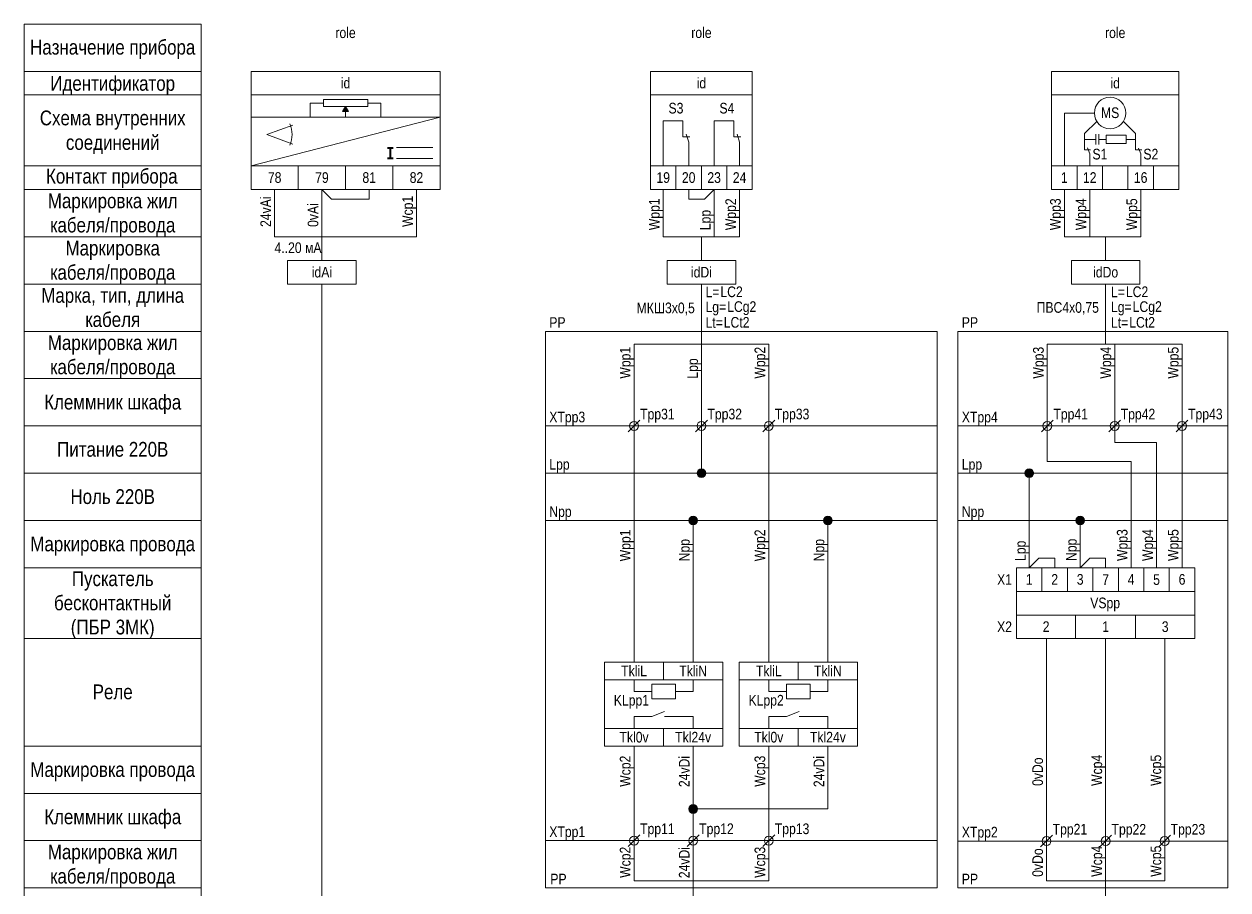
# Model space of a CAD drawing. Header units: millimetres. Extents: x 20 to 403, y -242 to -5.
# Drawn here: x 20 to 223.7, y -151.5 to -5 of the extents above; entities that cross this region are included whole.
import ezdxf

# ---------------------------------------------------------------- set-up
doc = ezdxf.new("R2010")
doc.units = ezdxf.units.MM
doc.header["$MEASUREMENT"] = 0
doc.linetypes.add('1_1', pattern=[2000, 1000, -1000])
doc.linetypes.add('4_2_1_2', pattern=[6702.777624, 3527.777672, -1763.888836, 0, -1411.111116])
for name, color, linetype in [('id_names', 7, 'Continuous'), ('id_params_ai', 7, 'Continuous'), ('id_params_di', 7, 'Continuous'), ('id_params_do', 7, 'Continuous'), ('id_static_ai', 7, 'Continuous'), ('id_static_di', 7, 'Continuous'), ('id_static_do', 7, 'Continuous')]:
    doc.layers.add(name, color=color, linetype=linetype)
doc.styles.add('СГЕНЕРИР_СТИЛЬ_1', font='')
doc.styles.get('СГЕНЕРИР_СТИЛЬ_1').set_extended_font_data('Arial Narrow')

msp = doc.modelspace()

# ---------------------------------------------------------------- hatches: boundary and pattern name
at = {"layer": 'id_static_ai', "linetype": 'Continuous', "lineweight": 0, "true_color": 0x000000}
msp.add_hatch(color=18, dxfattribs=at).paths.add_polyline_path([(74.41, -18.96), (73.91, -19.82), (74.91, -19.82)])
at = {"layer": 'id_static_di', "linetype": 'Continuous', "lineweight": 0, "true_color": 0x000000}
for points in [[(133.89, -81), (133.94, -81.29), (134.11, -81.53), (134.35, -81.69), (134.64, -81.75), (134.92, -81.69), (135.17, -81.53), (135.33, -81.29), (135.39, -81), (135.33, -80.71), (135.17, -80.47), (134.92, -80.31), (134.64, -80.25), (134.35, -80.31), (134.11, -80.47), (133.94, -80.71)], [(132.49, -89), (132.54, -89.29), (132.71, -89.53), (132.95, -89.69), (133.24, -89.75), (133.52, -89.69), (133.77, -89.53), (133.93, -89.29), (133.99, -89), (133.93, -88.71), (133.77, -88.47), (133.52, -88.31), (133.24, -88.25), (132.95, -88.31), (132.71, -88.47), (132.54, -88.71)], [(155.29, -89), (155.34, -89.29), (155.51, -89.53), (155.75, -89.69), (156.04, -89.75), (156.32, -89.69), (156.57, -89.53), (156.73, -89.29), (156.79, -89), (156.73, -88.71), (156.57, -88.47), (156.32, -88.31), (156.04, -88.25), (155.75, -88.31), (155.51, -88.47), (155.34, -88.71)], [(132.49, -137.82), (132.54, -138.11), (132.71, -138.35), (132.95, -138.51), (133.24, -138.57), (133.52, -138.51), (133.77, -138.35), (133.93, -138.11), (133.99, -137.82), (133.93, -137.53), (133.77, -137.29), (133.52, -137.13), (133.24, -137.07), (132.95, -137.13), (132.71, -137.29), (132.54, -137.53)]]:
    msp.add_hatch(color=18, dxfattribs=at).paths.add_polyline_path(points)
at = {"layer": 'id_static_do', "linetype": 'Continuous', "lineweight": 0, "true_color": 0x000000}
for points in [[(189.37, -81), (189.43, -81.29), (189.59, -81.53), (189.84, -81.69), (190.12, -81.75), (190.41, -81.69), (190.65, -81.53), (190.82, -81.29), (190.87, -81), (190.82, -80.71), (190.65, -80.47), (190.41, -80.31), (190.12, -80.25), (189.84, -80.31), (189.59, -80.47), (189.43, -80.71)], [(197.99, -89), (198.05, -89.29), (198.21, -89.53), (198.45, -89.69), (198.74, -89.75), (199.03, -89.69), (199.27, -89.53), (199.43, -89.29), (199.49, -89), (199.43, -88.71), (199.27, -88.47), (199.03, -88.31), (198.74, -88.25), (198.45, -88.31), (198.21, -88.47), (198.05, -88.71)]]:
    msp.add_hatch(color=18, dxfattribs=at).paths.add_polyline_path(points)

# ---------------------------------------------------------------- linework, layer by layer
at = {"layer": 'id_names', "color": 7, "linetype": 'Continuous', "lineweight": 15, "ltscale": 100}
for points in [[(20, -13), (50, -13), (50, -5), (20, -5)], [(20, -17), (50, -17), (50, -13), (20, -13)], [(20, -29), (50, -29), (50, -17), (20, -17)], [(20, -33), (50, -33), (50, -29), (20, -29)], [(20, -41), (50, -41), (50, -33), (20, -33)], [(20, -49), (50, -49), (50, -41), (20, -41)], [(20, -57), (50, -57), (50, -49), (20, -49)], [(20, -65), (50, -65), (50, -57), (20, -57)], [(20, -73), (50, -73), (50, -65), (20, -65)], [(20, -81), (50, -81), (50, -73), (20, -73)], [(20, -89), (50, -89), (50, -81), (20, -81)], [(20, -97), (50, -97), (50, -89), (20, -89)], [(20, -109), (50, -109), (50, -97), (20, -97)], [(20, -127.18), (50, -127.18), (50, -109), (20, -109)], [(20, -135.18), (50, -135.18), (50, -127.18), (20, -127.18)], [(20, -143.18), (50, -143.18), (50, -135.18), (20, -135.18)], [(20, -151.18), (50, -151.18), (50, -143.18), (20, -143.18)], [(20, -159.18), (50, -159.18), (50, -151.18), (20, -151.18)]]:
    msp.add_lwpolyline(points, close=True, dxfattribs=at)
at = {"layer": 'id_static_ai', "color": 7, "linetype": '1_1', "lineweight": 15, "ltscale": 100}
for p, q in [((58.41, -17), (58.41, -29)), ((90.41, -29), (90.41, -17)), ((83.05, -27.73), (89.19, -27.73))]:
    msp.add_line(p, q, dxfattribs=at)
at = {"layer": 'id_static_ai', "color": 7, "linetype": 'Continuous', "lineweight": 15, "ltscale": 100}
for p, q in [((78.16, -17.78), (70.65, -17.78)), ((70.65, -17.78), (70.65, -18.96)), ((78.16, -18.96), (78.16, -17.78)), ((70.65, -18.37), (68.43, -18.37)), ((68.43, -20.75), (68.43, -18.37)), ((70.65, -18.96), (78.16, -18.96)), ((74.41, -18.96), (73.91, -19.82)), ((74.91, -19.82), (73.91, -19.82)), ((74.41, -18.96), (74.91, -19.82)), ((74.41, -20.75), (74.41, -19.82)), ((80.38, -18.37), (78.16, -18.37)), ((80.38, -20.75), (80.38, -18.37)), ((90.41, -20.75), (58.41, -20.75)), ((58.41, -20.75), (58.41, -29)), ((58.41, -29), (90.41, -20.75)), ((61.11, -23.69), (65.51, -22.09)), ((90.41, -29), (90.41, -20.75)), ((61.11, -23.69), (65.51, -25.3)), ((83.05, -25.89), (89.19, -25.89)), ((58.41, -29), (90.41, -29)), ((58.41, -29), (90.41, -29)), ((70.41, -45), (70.41, -33)), ((70.41, -33), (72.03, -34.63)), ((78.41, -34.63), (72.03, -34.63)), ((78.41, -34.63), (78.41, -33))]:
    msp.add_line(p, q, dxfattribs=at)
at = {"layer": 'id_static_ai', "color": 7, "linetype": 'Continuous', "lineweight": 40, "ltscale": 100}
for p, q in [((81.49, -25.92), (82.46, -25.92)), ((81.98, -25.92), (81.98, -27.7)), ((81.49, -27.7), (82.46, -27.7))]:
    msp.add_line(p, q, dxfattribs=at)
at = {"layer": 'id_static_ai', "color": 7, "linetype": 'Continuous', "lineweight": 15, "ltscale": 100}
for points in [[(58.41, -17), (90.41, -17), (90.41, -13), (58.41, -13)], [(58.41, -33), (66.41, -33), (66.41, -29), (58.41, -29)], [(66.41, -33), (74.41, -33), (74.41, -29), (66.41, -29)], [(74.41, -33), (82.41, -33), (82.41, -29), (74.41, -29)], [(82.41, -33), (90.41, -33), (90.41, -29), (82.41, -29)], [(64.61, -49), (76.21, -49), (76.21, -45), (64.61, -45)]]:
    msp.add_lwpolyline(points, close=True, dxfattribs=at)
for points in [[(62.41, -33), (62.41, -41), (70.41, -41)], [(86.41, -33), (86.41, -41), (70.41, -41)], [(70.41, -49), (70.39, -169.32)]]:
    msp.add_lwpolyline(points, dxfattribs=at)
msp.add_arc((61.11, -23.69), 4.24, 335, 25, dxfattribs=at)
at = {"layer": 'id_static_di', "color": 7, "linetype": '1_1', "lineweight": 15, "ltscale": 100}
for p, q in [((126.02, -17), (126.02, -29)), ((143.25, -29), (143.25, -17)), ((108.24, -151.18), (108.24, -57)), ((174.56, -57), (108.24, -57)), ((174.56, -151.18), (174.56, -57)), ((174.56, -151.18), (108.24, -151.18))]:
    msp.add_line(p, q, dxfattribs=at)
at = {"layer": 'id_static_di', "color": 7, "linetype": 'Continuous', "lineweight": 15, "ltscale": 100}
for p, q in [((128.17, -29), (128.17, -21.38)), ((128.17, -21.38), (131.48, -21.38)), ((131.48, -21.38), (131.48, -24.07)), ((136.79, -29), (136.79, -21.38)), ((136.79, -21.38), (140.1, -21.38)), ((140.1, -21.38), (140.1, -24.07)), ((131.48, -24.07), (132.68, -24.07)), ((132.48, -24.96), (132.08, -23.65)), ((140.1, -24.07), (141.29, -24.07)), ((141.1, -24.96), (140.7, -23.65)), ((132.48, -29), (132.48, -24.96)), ((141.1, -29), (141.1, -24.96)), ((128.17, -41), (128.17, -33)), ((132.48, -34.63), (132.48, -33)), ((135.17, -34.63), (132.48, -34.63)), ((136.79, -33), (135.17, -34.63)), ((136.79, -41), (136.79, -33)), ((141.1, -41), (141.1, -33)), ((128.17, -41), (141.1, -41)), ((134.64, -45), (134.64, -41)), ((134.64, -59.14), (134.64, -49)), ((123.24, -73), (123.24, -59.14)), ((123.24, -59.14), (146.04, -59.14)), ((134.64, -73), (134.64, -59.14)), ((146.04, -73), (146.04, -59.14)), ((122.24, -74), (124.24, -72)), ((123.24, -113), (123.24, -73)), ((133.64, -74), (135.64, -72)), ((134.64, -73), (134.64, -80.25)), ((145.04, -74), (147.04, -72)), ((146.04, -113), (146.04, -73)), ((108.24, -81), (174.56, -81)), ((108.24, -89), (174.56, -89)), ((133.24, -113), (133.24, -89.75)), ((156.04, -113), (156.04, -89.75)), ((123.24, -127.18), (123.24, -143.18)), ((133.24, -127.18), (133.24, -143.18)), ((146.04, -127.18), (146.04, -143.18)), ((122.24, -144.18), (124.24, -142.18)), ((132.24, -144.18), (134.24, -142.18)), ((145.04, -144.18), (147.04, -142.18)), ((123.24, -143.18), (123.24, -149.98)), ((133.24, -143.18), (133.24, -150.1)), ((146.04, -149.98), (146.04, -143.18)), ((123.24, -149.98), (146.04, -149.98)), ((133.24, -153.3), (133.24, -150.1))]:
    msp.add_line(p, q, dxfattribs=at)
at = {"layer": 'id_static_di', "color": 7, "linetype": '4_2_1_2', "lineweight": 15, "ltscale": 100}
for p, q in [((108.24, -73), (174.56, -73)), ((108.24, -143.18), (174.56, -143.18))]:
    msp.add_line(p, q, dxfattribs=at)
at = {"layer": 'id_static_di', "color": 7, "linetype": 'Continuous', "lineweight": 15, "ltscale": 100}
for points in [[(126.02, -17), (143.25, -17), (143.25, -13), (126.02, -13)], [(126.02, -33), (130.33, -33), (130.33, -29), (126.02, -29)], [(130.33, -33), (134.64, -33), (134.64, -29), (130.33, -29)], [(134.64, -33), (138.95, -33), (138.95, -29), (134.64, -29)], [(138.95, -33), (143.25, -33), (143.25, -29), (138.95, -29)], [(128.84, -49), (140.44, -49), (140.44, -45), (128.84, -45)], [(118.24, -127.18), (138.24, -127.18), (138.24, -113), (118.24, -113)], [(118.24, -115.96), (128.24, -115.96), (128.24, -113), (118.24, -113)], [(128.24, -115.96), (138.24, -115.96), (138.24, -113), (128.24, -113)], [(141.04, -127.18), (161.04, -127.18), (161.04, -113), (141.04, -113)], [(141.04, -115.96), (151.04, -115.96), (151.04, -113), (141.04, -113)], [(151.04, -115.96), (161.04, -115.96), (161.04, -113), (151.04, -113)], [(130.24, -116.72), (130.24, -119.21), (126.24, -119.21), (126.24, -116.72)], [(153.04, -116.72), (153.04, -119.21), (149.04, -119.21), (149.04, -116.72)], [(118.24, -127.18), (128.24, -127.18), (128.24, -124.21), (118.24, -124.21)], [(128.24, -127.18), (138.24, -127.18), (138.24, -124.21), (128.24, -124.21)], [(141.04, -127.18), (151.04, -127.18), (151.04, -124.21), (141.04, -124.21)], [(151.04, -127.18), (161.04, -127.18), (161.04, -124.21), (151.04, -124.21)]]:
    msp.add_lwpolyline(points, close=True, dxfattribs=at)
for points in [[(123.24, -115.96), (123.24, -117.96), (126.24, -117.96)], [(133.24, -115.96), (133.24, -117.96), (130.24, -117.96)], [(146.04, -115.96), (146.04, -117.96), (149.04, -117.96)], [(156.04, -115.96), (156.04, -117.96), (153.04, -117.96)], [(123.24, -124.21), (123.24, -122.18), (126.24, -122.18)], [(126.24, -122.18), (128.38, -121.35)], [(130.24, -122.18), (128.38, -122.18)], [(133.24, -124.21), (133.24, -122.18), (130.24, -122.18)], [(146.04, -124.21), (146.04, -122.18), (149.04, -122.18)], [(149.04, -122.18), (151.18, -121.35)], [(153.04, -122.18), (151.18, -122.18)], [(156.04, -124.21), (156.04, -122.18), (153.04, -122.18)]]:
    msp.add_lwpolyline(points, dxfattribs=at)
at = {"layer": 'id_static_di', "color": 7, "linetype": 'Continuous', "lineweight": 15, "ltscale": 100, "flags": 128}
msp.add_lwpolyline([(156.04, -127.18), (156.04, -137.82), (133.99, -137.82)], dxfattribs=at)
at = {"layer": 'id_static_di', "color": 7, "linetype": 'Continuous', "lineweight": 15, "ltscale": 100}
for centre in [(123.24, -73), (134.64, -73), (146.04, -73), (134.64, -81), (133.24, -89), (156.04, -89), (133.24, -137.82), (123.24, -143.18), (133.24, -143.18), (146.04, -143.18)]:
    msp.add_circle(centre, 0.75, dxfattribs=at)
at = {"layer": 'id_static_do', "color": 7, "linetype": '1_1', "lineweight": 15, "ltscale": 100}
for p, q in [((193.9, -17), (193.9, -29)), ((215.45, -29), (215.45, -17)), ((223.75, -57), (178.05, -57)), ((178.05, -151.18), (178.05, -57)), ((223.75, -57), (223.75, -151.18)), ((223.75, -151.18), (178.05, -151.18))]:
    msp.add_line(p, q, dxfattribs=at)
at = {"layer": 'id_static_do', "color": 7, "linetype": 'Continuous', "lineweight": 15, "ltscale": 100}
for p, q in [((196.06, -29), (196.06, -20.05)), ((196.06, -20.05), (201.14, -20.05)), ((201.54, -21.46), (199.5, -23.49)), ((206.08, -21.46), (208.12, -23.49)), ((199.5, -23.49), (199.5, -26.3)), ((201.4, -23.65), (201.4, -25.37)), ((201.9, -23.65), (201.9, -25.37)), ((203.14, -23.8), (206.52, -23.8)), ((203.14, -25.22), (203.14, -23.8)), ((206.52, -23.8), (206.52, -25.22)), ((208.12, -23.49), (208.12, -26.3)), ((199.5, -24.51), (201.4, -24.51)), ((199.5, -26.3), (200.51, -26.3)), ((200.36, -26.93), (200, -25.94)), ((201.9, -24.51), (203.14, -24.51)), ((206.52, -25.22), (203.14, -25.22)), ((206.52, -24.51), (208.12, -24.51)), ((208.12, -26.3), (209.16, -26.3)), ((208.98, -26.93), (208.63, -25.99)), ((200.36, -29), (200.36, -26.93)), ((208.98, -29), (208.98, -26.93)), ((196.06, -41), (196.06, -33)), ((200.36, -41), (200.36, -33)), ((208.98, -41), (208.98, -33)), ((196.06, -41), (208.98, -41)), ((203.05, -45), (203.05, -41)), ((203.05, -59.14), (203.05, -49)), ((193.18, -73), (193.18, -59.14)), ((193.18, -59.14), (215.98, -59.14)), ((204.58, -73), (204.58, -59.14)), ((215.98, -73), (215.98, -59.14)), ((192.18, -74), (194.18, -72)), ((193.18, -73), (193.18, -79)), ((203.58, -74), (205.58, -72)), ((204.58, -73), (204.58, -75.82)), ((214.98, -74), (216.98, -72)), ((215.98, -73), (215.98, -97)), ((204.58, -75.82), (211.67, -75.82)), ((211.67, -75.82), (211.67, -97)), ((193.18, -79), (207.36, -79)), ((207.36, -79), (207.36, -97)), ((178.05, -81), (223.75, -81)), ((190.12, -97), (190.12, -81.75)), ((178.05, -89), (223.75, -89)), ((198.74, -97), (198.74, -89.75)), ((190.12, -97), (191.75, -95.37)), ((191.75, -95.37), (194.43, -95.37)), ((194.43, -95.37), (194.43, -97)), ((198.74, -97), (200.37, -95.37)), ((200.37, -95.37), (203.05, -95.37)), ((203.05, -95.37), (203.05, -97)), ((193.05, -143.25), (193.05, -109)), ((203.05, -109), (203.05, -143.25)), ((213.05, -109), (213.05, -143.25)), ((192.05, -144.25), (194.05, -142.25)), ((202.05, -144.25), (204.05, -142.25)), ((212.05, -144.25), (214.05, -142.25)), ((193.05, -149.98), (193.05, -143.25)), ((203.05, -149.98), (203.05, -143.25)), ((213.05, -149.98), (213.05, -143.25)), ((193.05, -149.98), (203.05, -149.98)), ((203.05, -153.18), (203.05, -149.98)), ((213.05, -149.98), (203.05, -149.98))]:
    msp.add_line(p, q, dxfattribs=at)
at = {"layer": 'id_static_do', "color": 7, "linetype": '4_2_1_2', "lineweight": 15, "ltscale": 100}
for p, q in [((178.05, -73), (223.75, -73)), ((178.05, -143.25), (223.75, -143.25))]:
    msp.add_line(p, q, dxfattribs=at)
at = {"layer": 'id_static_do', "color": 7, "linetype": 'Continuous', "lineweight": 15, "ltscale": 100}
for points in [[(193.9, -17), (215.45, -17), (215.45, -13), (193.9, -13)], [(193.9, -33), (198.21, -33), (198.21, -29), (193.9, -29)], [(198.21, -33), (202.52, -33), (202.52, -29), (198.21, -29)], [(202.52, -33), (206.83, -33), (206.83, -29), (202.52, -29)], [(206.83, -33), (211.14, -33), (211.14, -29), (206.83, -29)], [(211.14, -33), (215.45, -33), (215.45, -29), (211.14, -29)], [(197.25, -49), (208.85, -49), (208.85, -45), (197.25, -45)], [(187.97, -101), (192.28, -101), (192.28, -97), (187.97, -97)], [(192.28, -101), (196.59, -101), (196.59, -97), (192.28, -97)], [(196.59, -101), (200.9, -101), (200.9, -97), (196.59, -97)], [(200.9, -101), (205.21, -101), (205.21, -97), (200.9, -97)], [(205.21, -101), (209.51, -101), (209.51, -97), (205.21, -97)], [(209.51, -101), (213.82, -101), (213.82, -97), (209.51, -97)], [(213.82, -101), (218.13, -101), (218.13, -97), (213.82, -97)], [(187.97, -105), (218.13, -105), (218.13, -101), (187.97, -101)], [(187.97, -105), (197.97, -105), (197.97, -109), (187.97, -109)], [(197.97, -105), (208.13, -105), (208.13, -109), (197.97, -109)], [(208.13, -105), (218.13, -105), (218.13, -109), (208.13, -109)]]:
    msp.add_lwpolyline(points, close=True, dxfattribs=at)
for centre, radius in [((203.81, -20.05), 2.67), ((193.18, -73), 0.75), ((204.58, -73), 0.75), ((215.98, -73), 0.75), ((190.12, -81), 0.75), ((198.74, -89), 0.75), ((193.05, -143.25), 0.75), ((203.05, -143.25), 0.75), ((213.05, -143.25), 0.75)]:
    msp.add_circle(centre, radius, dxfattribs=at)

# ---------------------------------------------------------------- texts
at = {"layer": 'id_names', "color": 7, "linetype": 'Continuous', "lineweight": 15, "char_height": 2.5, "attachment_point": 2, "style": 'СГЕНЕРИР_СТИЛЬ_1'}
for s, insert in [('\\A1;{\\pqc;\\fArial Narrow|b0|i0|c204|p34;Назначение прибора}', (35, -7.66)), ('\\A1;{\\pqc;\\fArial Narrow|b0|i0|c204|p34;Идентификатор}', (35, -13.78)), ('\\A1;{\\pqc;\\fArial Narrow|b0|i0|c204|p34;Контакт прибора}', (34.85, -29.49)), ('\\A1;{\\pqc;\\fArial Narrow|b0|i0|c204|p34;Клеммник\\fArial Narrow|b0|i0|c204|p34; шкафа}', (35, -67.72)), ('\\A1;{\\pqc;\\fArial Narrow|b0|i0|c204|p34;Питание \\fArial Narrow|b0|i0|c204|p34;220В}', (35, -75.71)), ('\\A1;{\\pqc;\\fArial Narrow|b0|i0|c204|p34;Ноль\\fArial Narrow|b0|i0|c204|p34; 220В}', (35, -83.71)), ('\\A1;{\\pqc;\\fArial Narrow|b0|i0|c204|p34;Маркировка \\fArial Narrow|b0|i0|c204|p34;провода}', (35, -91.72)), ('\\A1;{\\pqc;\\fArial Narrow|b0|i0|c204|p34;Реле}', (35, -116.75)), ('\\A1;{\\pqc;\\fArial Narrow|b0|i0|c204|p34;Маркировка \\fArial Narrow|b0|i0|c204|p34;провода}', (35, -129.9)), ('\\A1;{\\pqc;\\fArial Narrow|b0|i0|c204|p34;Клеммник\\fArial Narrow|b0|i0|c204|p34; шкафа}', (35, -137.9))]:
    msp.add_mtext(s, dxfattribs=dict(at, insert=insert))
at = {"layer": 'id_names', "color": 7, "linetype": 'Continuous', "lineweight": 15, "insert": (35, -19.63), "char_height": 2.5, "width": 30, "attachment_point": 2, "line_spacing_factor": 0.996473, "style": 'СГЕНЕРИР_СТИЛЬ_1'}
msp.add_mtext('\\A1;{\\pqc;\\fArial Narrow|b0|i0|c204|p34;Схема внутренних соединений}', dxfattribs=at)
at = {"layer": 'id_names', "color": 7, "linetype": 'Continuous', "lineweight": 15, "char_height": 2.5, "attachment_point": 2, "style": 'СГЕНЕРИР_СТИЛЬ_1'}
for s, insert, line_spacing_factor in [('\\A1;{\\pqc;\\fArial Narrow|b0|i0|c204|p34;Маркировка жил\\P\\pqc;\\fArial Narrow|b0|i0|c204|p34;кабеля/провода}', (35, -33.66), 0.982786), ('\\A1;{\\pqc;\\fArial Narrow|b0|i0|c204|p34;Маркировка\\P\\pqc;\\fArial Narrow|b0|i0|c204|p34;кабеля/провода}', (35, -41.66), 0.982786), ('\\A1;{\\pqc;\\fArial Narrow|b0|i0|c204|p34;Марка, тип\\fArial Narrow|b0|i0|c204|p34;, длина\\P\\pqc;\\fArial Narrow|b0|i0|c204|p34;кабеля}', (35, -49.66), 0.98101), ('\\A1;{\\pqc;\\fArial Narrow|b0|i0|c204|p34;Маркировка жил\\P\\pqc;\\fArial Narrow|b0|i0|c204|p34;кабеля/провода}', (35, -57.66), 0.982786), ('\\A1;{\\pqc;\\fArial Narrow|b0|i0|c204|p34;Пускатель\\P\\pqc;\\fArial Narrow|b0|i0|c204|p34;бесконтактный\\P\\pqc;\\fArial Narrow|b0|i0|c204|p34;(ПБР 3МК)}', (35, -97.61), 0.980575), ('\\A1;{\\pqc;\\fArial Narrow|b0|i0|c204|p34;Маркировка жил\\P\\pqc;\\fArial Narrow|b0|i0|c204|p34;кабеля/провода}', (35, -143.84), 0.982786)]:
    msp.add_mtext(s, dxfattribs=dict(at, insert=insert, line_spacing_factor=line_spacing_factor))
at = {"layer": 'id_params_ai', "color": 7, "linetype": 'Continuous', "lineweight": 15, "insert": (74.41, -5.56), "char_height": 1.8, "width": 30, "attachment_point": 2, "style": 'СГЕНЕРИР_СТИЛЬ_1'}
msp.add_mtext('\\A1;{\\pqc;\\fArial Narrow|b0|i0|c204|p34;role}', dxfattribs=at)
at = {"layer": 'id_params_ai', "color": 7, "linetype": 'Continuous', "lineweight": 15, "char_height": 1.8, "attachment_point": 2, "style": 'СГЕНЕРИР_СТИЛЬ_1'}
for s, insert in [('\\A1;{\\pqc;\\fArial Narrow|b0|i0|c204|p34;id}', (74.41, -14.07)), ('\\A1;{\\pqc;\\fArial Narrow|b0|i0|c204|p34;id\\fArial Narrow|b0|i0|c204|p34;Ai}', (70.41, -46.08))]:
    msp.add_mtext(s, dxfattribs=dict(at, insert=insert))
at = {"layer": 'id_params_ai', "color": 7, "linetype": 'Continuous', "lineweight": 15, "char_height": 1.8, "attachment_point": 1, "rotation": 90, "style": 'СГЕНЕРИР_СТИЛЬ_1'}
for s, insert in [('\\A1;{\\pql;\\fArial Narrow|b0|i0|c204|p34;24v\\fArial Narrow|b0|i0|c204|p34;Ai}', (60, -39.33)), ('\\A1;{\\pql;\\fArial Narrow|b0|i0|c204|p34;Wcp1}', (84, -39.33)), ('\\A1;{\\pql;\\fArial Narrow|b0|i0|c204|p34;0v\\fArial Narrow|b0|i0|c204|p34;Ai}', (68, -39.33))]:
    msp.add_mtext(s, dxfattribs=dict(at, insert=insert))
at = {"layer": 'id_params_di', "color": 7, "linetype": 'Continuous', "lineweight": 15, "insert": (134.64, -5.56), "char_height": 1.8, "width": 30, "attachment_point": 2, "style": 'СГЕНЕРИР_СТИЛЬ_1'}
msp.add_mtext('\\A1;{\\pqc;\\fArial Narrow|b0|i0|c204|p34;role}', dxfattribs=at)
at = {"layer": 'id_params_di', "color": 7, "linetype": 'Continuous', "lineweight": 15, "char_height": 1.8, "style": 'СГЕНЕРИР_СТИЛЬ_1'}
for s, insert, attachment_point in [('\\A1;{\\pqc;\\fArial Narrow|b0|i0|c204|p34;id}', (134.64, -14.08), 2), ('\\A1;{\\pqc;\\fArial Narrow|b0|i0|c204|p34;id\\fArial Narrow|b0|i0|c204|p34;Di}', (134.64, -46.08), 2), ('\\A1;{\\pql;\\fArial Narrow|b0|i0|c204|p34;LC\\fArial Narrow|b0|i0|c204|p34;2}', (137.85, -49.4), 1), ('\\A1;{\\pql;\\fArial Narrow|b0|i0|c204|p34;LCg\\fArial Narrow|b0|i0|c204|p34;2}', (139, -51.91), 1), ('\\A1;{\\pql;\\fArial Narrow|b0|i0|c204|p34;P\\fArial Narrow|b0|i0|c204|p34;P}', (108.89, -54.6), 1), ('\\A1;{\\pql;\\fArial Narrow|b0|i0|c204|p34;LCt\\fArial Narrow|b0|i0|c204|p34;2}', (138.42, -54.57), 1), ('\\A1;{\\pql;\\fArial Narrow|b0|i0|c204|p34;XTpp\\fArial Narrow|b0|i0|c204|p34;3}', (108.89, -70.59), 1), ('\\A1;{\\pql;\\fArial Narrow|b0|i0|c204|p34;Tpp\\fArial Narrow|b0|i0|c204|p34;3\\fArial Narrow|b0|i0|c204|p34;1}', (124.26, -70.09), 1), ('\\A1;{\\pql;\\fArial Narrow|b0|i0|c204|p34;Tpp\\fArial Narrow|b0|i0|c204|p34;3\\fArial Narrow|b0|i0|c204|p34;2}', (135.66, -70.09), 1), ('\\A1;{\\pql;\\fArial Narrow|b0|i0|c204|p34;Tpp\\fArial Narrow|b0|i0|c204|p34;3\\fArial Narrow|b0|i0|c204|p34;3}', (147.06, -70.09), 1), ('\\A1;{\\pql;\\fArial Narrow|b0|i0|c204|p34;Lpp}', (108.89, -78.6), 1), ('\\A1;{\\pql;\\fArial Narrow|b0|i0|c204|p34;Npp}', (108.89, -86.6), 1), ('\\A1;{\\pqc;\\fArial Narrow|b0|i0|c204|p34;TkliL}', (123.24, -113.56), 2), ('\\A1;{\\pqc;\\fArial Narrow|b0|i0|c204|p34;T\\fArial Narrow|b0|i0|c204|p34;kliN}', (133.24, -113.56), 2), ('\\A1;{\\pqc;\\fArial Narrow|b0|i0|c204|p34;TkliL}', (146.04, -113.56), 2), ('\\A1;{\\pqc;\\fArial Narrow|b0|i0|c204|p34;T\\fArial Narrow|b0|i0|c204|p34;kliN}', (156.04, -113.56), 2), ('\\A1;{\\pqc;\\fArial Narrow|b0|i0|c204|p34;KL\\fArial Narrow|b0|i0|c204|p34;p\\fArial Narrow|b0|i0|c204|p34;p1}', (122.79, -118.52), 2), ('\\A1;{\\pqc;\\fArial Narrow|b0|i0|c204|p34;KL\\fArial Narrow|b0|i0|c204|p34;p\\fArial Narrow|b0|i0|c204|p34;p2}', (145.59, -118.52), 2), ('\\A1;{\\pqc;\\fArial Narrow|b0|i0|c204|p34;T\\fArial Narrow|b0|i0|c204|p34;kl0v}', (123.24, -124.77), 2), ('\\A1;{\\pqc;\\fArial Narrow|b0|i0|c204|p34;Tkl\\fArial Narrow|b0|i0|c204|p34;24v}', (133.24, -124.77), 2), ('\\A1;{\\pqc;\\fArial Narrow|b0|i0|c204|p34;T\\fArial Narrow|b0|i0|c204|p34;kl0v}', (146.04, -124.77), 2), ('\\A1;{\\pqc;\\fArial Narrow|b0|i0|c204|p34;Tkl24v}', (156.04, -124.77), 2), ('\\A1;{\\pql;\\fArial Narrow|b0|i0|c204|p34;T\\fArial Narrow|b0|i0|c204|p34;p\\fArial Narrow|b0|i0|c204|p34;p11}', (124.26, -140.27), 1), ('\\A1;{\\pql;\\fArial Narrow|b0|i0|c204|p34;T\\fArial Narrow|b0|i0|c204|p34;p\\fArial Narrow|b0|i0|c204|p34;p12}', (134.26, -140.27), 1), ('\\A1;{\\pql;\\fArial Narrow|b0|i0|c204|p34;T\\fArial Narrow|b0|i0|c204|p34;p\\fArial Narrow|b0|i0|c204|p34;p13}', (147.06, -140.27), 1), ('\\A1;{\\pql;\\fArial Narrow|b0|i0|c204|p34;XT\\fArial Narrow|b0|i0|c204|p34;p\\fArial Narrow|b0|i0|c204|p34;p\\fArial Narrow|b0|i0|c204|p34;1}', (108.89, -140.77), 1), ('\\A1;{\\pql;\\fArial Narrow|b0|i0|c204|p34;P\\fArial Narrow|b0|i0|c204|p34;P}', (109.07, -148.78), 1)]:
    msp.add_mtext(s, dxfattribs=dict(at, insert=insert, attachment_point=attachment_point))
at = {"layer": 'id_params_di', "color": 7, "linetype": 'Continuous', "lineweight": 15, "char_height": 1.8, "attachment_point": 1, "rotation": 90, "style": 'СГЕНЕРИР_СТИЛЬ_1'}
for s, insert in [('\\A1;{\\pql;\\fArial Narrow|b0|i0|c204|p34;Wpp\\fArial Narrow|b0|i0|c204|p34;1}', (125.76, -39.88)), ('\\A1;{\\pql;\\fArial Narrow|b0|i0|c204|p34;Wpp\\fArial Narrow|b0|i0|c204|p34;2}', (138.69, -39.88)), ('\\A1;{\\pql;\\fArial Narrow|b0|i0|c204|p34;L\\fArial Narrow|b0|i0|c204|p34;p\\fArial Narrow|b0|i0|c204|p34;p}', (134.39, -39.88)), ('\\A1;{\\pql;\\fArial Narrow|b0|i0|c204|p34;Wpp\\fArial Narrow|b0|i0|c204|p34;1}', (120.83, -65)), ('\\A1;{\\pql;\\fArial Narrow|b0|i0|c204|p34;Wpp2}', (143.63, -65)), ('\\A1;{\\pql;\\fArial Narrow|b0|i0|c204|p34;L\\fArial Narrow|b0|i0|c204|p34;pp}', (132.24, -65)), ('\\A1;{\\pql;\\fArial Narrow|b0|i0|c204|p34;Wpp\\fArial Narrow|b0|i0|c204|p34;1}', (120.83, -95.91)), ('\\A1;{\\pql;\\fArial Narrow|b0|i0|c204|p34;Wpp2}', (143.63, -95.91)), ('\\A1;{\\pql;\\fArial Narrow|b0|i0|c204|p34;Npp}', (130.84, -95.91)), ('\\A1;{\\pql;\\fArial Narrow|b0|i0|c204|p34;Npp}', (153.63, -95.91)), ('\\A1;{\\pql;\\fArial Narrow|b0|i0|c204|p34;Wcp\\fArial Narrow|b0|i0|c204|p34;2}', (120.83, -134.07)), ('\\A1;{\\pql;\\fArial Narrow|b0|i0|c204|p34;24\\fArial Narrow|b0|i0|c204|p34;vDi}', (130.83, -134.12)), ('\\A1;{\\pql;\\fArial Narrow|b0|i0|c204|p34;Wcp\\fArial Narrow|b0|i0|c204|p34;3}', (143.63, -134.07)), ('\\A1;{\\pql;\\fArial Narrow|b0|i0|c204|p34;24\\fArial Narrow|b0|i0|c204|p34;vDi}', (153.63, -134.12)), ('\\A1;{\\pql;\\fArial Narrow|b0|i0|c204|p34;Wcp\\fArial Narrow|b0|i0|c204|p34;2}', (120.83, -149.48)), ('\\A1;{\\pql;\\fArial Narrow|b0|i0|c204|p34;24\\fArial Narrow|b0|i0|c204|p34;vDi}', (130.83, -149.53)), ('\\A1;{\\pql;\\fArial Narrow|b0|i0|c204|p34;Wcp\\fArial Narrow|b0|i0|c204|p34;3}', (143.63, -149.48))]:
    msp.add_mtext(s, dxfattribs=dict(at, insert=insert))
at = {"layer": 'id_params_do', "color": 7, "linetype": 'Continuous', "lineweight": 15, "insert": (204.67, -5.56), "char_height": 1.8, "width": 30, "attachment_point": 2, "style": 'СГЕНЕРИР_СТИЛЬ_1'}
msp.add_mtext('\\A1;{\\pqc;\\fArial Narrow|b0|i0|c204|p34;role}', dxfattribs=at)
at = {"layer": 'id_params_do', "color": 7, "linetype": 'Continuous', "lineweight": 15, "char_height": 1.8, "style": 'СГЕНЕРИР_СТИЛЬ_1'}
for s, insert, attachment_point in [('\\A1;{\\pqc;\\fArial Narrow|b0|i0|c204|p34;id}', (204.67, -14.08), 2), ('\\A1;{\\pqc;\\fArial Narrow|b0|i0|c204|p34;id\\fArial Narrow|b0|i0|c204|p34;Do}', (203.05, -46.08), 2), ('\\A1;{\\pql;\\fArial Narrow|b0|i0|c204|p34;LC\\fArial Narrow|b0|i0|c204|p34;2}', (206.48, -49.4), 1), ('\\A1;{\\pql;\\fArial Narrow|b0|i0|c204|p34;LCg\\fArial Narrow|b0|i0|c204|p34;2}', (207.63, -51.91), 1), ('\\A1;{\\pql;\\fArial Narrow|b0|i0|c204|p34;P\\fArial Narrow|b0|i0|c204|p34;P}', (178.71, -54.6), 1), ('\\A1;{\\pql;\\fArial Narrow|b0|i0|c204|p34;LCt\\fArial Narrow|b0|i0|c204|p34;2}', (207.05, -54.57), 1), ('\\A1;{\\pql;\\fArial Narrow|b0|i0|c204|p34;XTpp\\fArial Narrow|b0|i0|c204|p34;4}', (178.71, -70.6), 1), ('\\A1;{\\pql;\\fArial Narrow|b0|i0|c204|p34;Tpp\\fArial Narrow|b0|i0|c204|p34;4\\fArial Narrow|b0|i0|c204|p34;1}', (194.21, -70.09), 1), ('\\A1;{\\pql;\\fArial Narrow|b0|i0|c204|p34;Tpp\\fArial Narrow|b0|i0|c204|p34;4\\fArial Narrow|b0|i0|c204|p34;2}', (205.6, -70.09), 1), ('\\A1;{\\pql;\\fArial Narrow|b0|i0|c204|p34;Tpp\\fArial Narrow|b0|i0|c204|p34;4\\fArial Narrow|b0|i0|c204|p34;3}', (217, -70.09), 1), ('\\A1;{\\pql;\\fArial Narrow|b0|i0|c204|p34;Lpp}', (178.71, -78.6), 1), ('\\A1;{\\pql;\\fArial Narrow|b0|i0|c204|p34;Npp}', (178.71, -86.6), 1), ('\\A1;{\\pqc;\\fArial Narrow|b0|i0|c204|p34;VS\\fArial Narrow|b0|i0|c204|p34;pp}', (202.97, -102.05), 2), ('\\A1;{\\pql;\\fArial Narrow|b0|i0|c204|p34;Tpp\\fArial Narrow|b0|i0|c204|p34;2\\fArial Narrow|b0|i0|c204|p34;1}', (194.08, -140.34), 1), ('\\A1;{\\pql;\\fArial Narrow|b0|i0|c204|p34;Tpp\\fArial Narrow|b0|i0|c204|p34;2\\fArial Narrow|b0|i0|c204|p34;2}', (204.05, -140.36), 1), ('\\A1;{\\pql;\\fArial Narrow|b0|i0|c204|p34;Tpp\\fArial Narrow|b0|i0|c204|p34;2\\fArial Narrow|b0|i0|c204|p34;3}', (214.05, -140.36), 1), ('\\A1;{\\pql;\\fArial Narrow|b0|i0|c204|p34;XTpp\\fArial Narrow|b0|i0|c204|p34;2}', (178.71, -140.84), 1), ('\\A1;{\\pql;\\fArial Narrow|b0|i0|c204|p34;P\\fArial Narrow|b0|i0|c204|p34;P}', (178.71, -148.78), 1)]:
    msp.add_mtext(s, dxfattribs=dict(at, insert=insert, attachment_point=attachment_point))
at = {"layer": 'id_params_do', "color": 7, "linetype": 'Continuous', "lineweight": 15, "char_height": 1.8, "attachment_point": 1, "rotation": 90, "style": 'СГЕНЕРИР_СТИЛЬ_1'}
for s, insert in [('\\A1;{\\pql;\\fArial Narrow|b0|i0|c204|p34;Wpp3}', (193.65, -39.88)), ('\\A1;{\\pql;\\fArial Narrow|b0|i0|c204|p34;Wpp\\fArial Narrow|b0|i0|c204|p34;4}', (197.96, -39.88)), ('\\A1;{\\pql;\\fArial Narrow|b0|i0|c204|p34;Wpp\\fArial Narrow|b0|i0|c204|p34;5}', (206.58, -39.88)), ('\\A1;{\\pql;\\fArial Narrow|b0|i0|c204|p34;Wpp3}', (190.77, -65)), ('\\A1;{\\pql;\\fArial Narrow|b0|i0|c204|p34;Wpp\\fArial Narrow|b0|i0|c204|p34;4}', (202.18, -65)), ('\\A1;{\\pql;\\fArial Narrow|b0|i0|c204|p34;Wpp\\fArial Narrow|b0|i0|c204|p34;5}', (213.58, -65)), ('\\A1;{\\pql;\\fArial Narrow|b0|i0|c204|p34;Wpp3}', (204.95, -95.86)), ('\\A1;{\\pql;\\fArial Narrow|b0|i0|c204|p34;Wpp\\fArial Narrow|b0|i0|c204|p34;4}', (209.27, -95.86)), ('\\A1;{\\pql;\\fArial Narrow|b0|i0|c204|p34;Wpp\\fArial Narrow|b0|i0|c204|p34;5}', (213.58, -95.86)), ('\\A1;{\\pql;\\fArial Narrow|b0|i0|c204|p34;Lpp}', (187.72, -95.86)), ('\\A1;{\\pql;\\fArial Narrow|b0|i0|c204|p34;Npp}', (196.34, -95.86)), ('\\A1;{\\pql;\\fArial Narrow|b0|i0|c204|p34;0v\\fArial Narrow|b0|i0|c204|p34;Do}', (190.64, -133.92)), ('\\A1;{\\pql;\\fArial Narrow|b0|i0|c204|p34;Wcp\\fArial Narrow|b0|i0|c204|p34;4}', (200.65, -133.92)), ('\\A1;{\\pql;\\fArial Narrow|b0|i0|c204|p34;Wcp\\fArial Narrow|b0|i0|c204|p34;5}', (210.65, -133.92)), ('\\A1;{\\pql;\\fArial Narrow|b0|i0|c204|p34;0v\\fArial Narrow|b0|i0|c204|p34;Do}', (190.64, -149.3)), ('\\A1;{\\pql;\\fArial Narrow|b0|i0|c204|p34;Wcp\\fArial Narrow|b0|i0|c204|p34;4}', (200.65, -149.3)), ('\\A1;{\\pql;\\fArial Narrow|b0|i0|c204|p34;Wcp\\fArial Narrow|b0|i0|c204|p34;5}', (210.65, -149.3))]:
    msp.add_mtext(s, dxfattribs=dict(at, insert=insert))
at = {"layer": 'id_static_ai', "color": 7, "linetype": 'Continuous', "lineweight": 15, "char_height": 1.8, "style": 'СГЕНЕРИР_СТИЛЬ_1'}
for s, insert, attachment_point in [('\\A1;{\\pqc;\\fArial Narrow|b0|i0|c204|p34;78}', (62.41, -30.07), 2), ('\\A1;{\\pqc;\\fArial Narrow|b0|i0|c204|p34;79}', (70.41, -30.07), 2), ('\\A1;{\\pqc;\\fArial Narrow|b0|i0|c204|p34;81}', (78.41, -30.07), 2), ('\\A1;{\\pqc;\\fArial Narrow|b0|i0|c204|p34;82}', (86.41, -30.07), 2), ('\\A1;{\\pql;\\fArial Narrow|b0|i0|c204|p34;4..20 мА}', (62.39, -41.94), 1)]:
    msp.add_mtext(s, dxfattribs=dict(at, insert=insert, attachment_point=attachment_point))
at = {"layer": 'id_static_di', "color": 7, "linetype": 'Continuous', "lineweight": 15, "char_height": 1.8, "style": 'СГЕНЕРИР_СТИЛЬ_1'}
for s, insert, attachment_point in [('\\A1;{\\pqc;\\fArial Narrow|b0|i0|c204|p34;S\\fArial Narrow|b0|i0|c204|p34;3}', (130.33, -18.33), 2), ('\\A1;{\\pqc;\\fArial Narrow|b0|i0|c204|p34;S\\fArial Narrow|b0|i0|c204|p34;4}', (138.95, -18.33), 2), ('\\A1;{\\pqc;\\fArial Narrow|b0|i0|c204|p34;19}', (128.17, -30.07), 2), ('\\A1;{\\pqc;\\fArial Narrow|b0|i0|c204|p34;20}', (132.48, -30.07), 2), ('\\A1;{\\pqc;\\fArial Narrow|b0|i0|c204|p34;23}', (136.79, -30.07), 2), ('\\A1;{\\pqc;\\fArial Narrow|b0|i0|c204|p34;24}', (141.1, -30.07), 2), ('\\A1;{\\pql;\\fArial Narrow|b0|i0|c204|p34;L=}', (135.33, -49.43), 1), ('\\A1;{\\pql;\\fArial Narrow|b0|i0|c204|p34;Lg=}', (135.33, -51.95), 1), ('\\A1;{\\pql;\\fArial Narrow|b0|i0|c204|p34;Lt=}', (135.33, -54.6), 1)]:
    msp.add_mtext(s, dxfattribs=dict(at, insert=insert, attachment_point=attachment_point))
at = {"layer": 'id_static_di', "color": 7, "linetype": 'Continuous', "lineweight": 40, "insert": (123.67, -52.13), "char_height": 1.8, "attachment_point": 1, "style": 'СГЕНЕРИР_СТИЛЬ_1'}
msp.add_mtext('\\A1;{\\pql;\\fArial Narrow|b0|i0|c204|p34;МКШ3\\fArial Narrow|b0|i0|c204|p34;х0,5}', dxfattribs=at)
at = {"layer": 'id_static_do', "color": 7, "linetype": 'Continuous', "lineweight": 15, "char_height": 1.8, "style": 'СГЕНЕРИР_СТИЛЬ_1'}
for s, insert, attachment_point in [('\\A1;{\\pqc;\\fArial Narrow|b0|i0|c204|p34;M\\fArial Narrow|b0|i0|c204|p34;S}', (203.81, -19.1), 2), ('\\A1;{\\pqc;\\fArial Narrow|b0|i0|c204|p34;S\\fArial Narrow|b0|i0|c204|p34;1}', (202.08, -26.11), 2), ('\\A1;{\\pqc;\\fArial Narrow|b0|i0|c204|p34;S\\fArial Narrow|b0|i0|c204|p34;2}', (210.7, -26.11), 2), ('\\A1;{\\pqc;\\fArial Narrow|b0|i0|c204|p34;1}', (196.06, -30.07), 2), ('\\A1;{\\pqc;\\fArial Narrow|b0|i0|c204|p34;12}', (200.36, -30.07), 2), ('\\A1;{\\pqc;\\fArial Narrow|b0|i0|c204|p34;16}', (208.98, -30.07), 2), ('\\A1;{\\pql;\\fArial Narrow|b0|i0|c204|p34;L=}', (203.96, -49.43), 1), ('\\A1;{\\pql;\\fArial Narrow|b0|i0|c204|p34;Lg=}', (203.96, -51.95), 1), ('\\A1;{\\pql;\\fArial Narrow|b0|i0|c204|p34;Lt=}', (203.96, -54.6), 1), ('\\A1;{\\pqc;\\fArial Narrow|b0|i0|c204|p34;X\\fArial Narrow|b0|i0|c204|p34;1}', (185.94, -98.99), 5), ('\\A1;{\\pqc;\\fArial Narrow|b0|i0|c204|p34;1}', (190.12, -98.07), 2), ('\\A1;{\\pqc;\\fArial Narrow|b0|i0|c204|p34;2}', (194.43, -98.07), 2), ('\\A1;{\\pqc;\\fArial Narrow|b0|i0|c204|p34;3}', (198.74, -98.07), 2), ('\\A1;{\\pqc;\\fArial Narrow|b0|i0|c204|p34;7}', (203.05, -98.1), 2), ('\\A1;{\\pqc;\\fArial Narrow|b0|i0|c204|p34;4}', (207.36, -98.08), 2), ('\\A1;{\\pqc;\\fArial Narrow|b0|i0|c204|p34;5}', (211.67, -98.1), 2), ('\\A1;{\\pqc;\\fArial Narrow|b0|i0|c204|p34;6}', (215.98, -98.07), 2), ('\\A1;{\\pqc;\\fArial Narrow|b0|i0|c204|p34;X2}', (185.94, -106.99), 5), ('\\A1;{\\pqc;\\fArial Narrow|b0|i0|c204|p34;2}', (192.97, -106.07), 2), ('\\A1;{\\pqc;\\fArial Narrow|b0|i0|c204|p34;1}', (203.05, -106.07), 2), ('\\A1;{\\pqc;\\fArial Narrow|b0|i0|c204|p34;3}', (213.13, -106.07), 2)]:
    msp.add_mtext(s, dxfattribs=dict(at, insert=insert, attachment_point=attachment_point))
at = {"layer": 'id_static_do', "color": 7, "linetype": 'Continuous', "lineweight": 40, "insert": (191.37, -52.05), "char_height": 1.8, "attachment_point": 1, "style": 'СГЕНЕРИР_СТИЛЬ_1'}
msp.add_mtext('\\A1;{\\pql;\\fArial Narrow|b0|i0|c204|p34;ПВС\\fArial Narrow|b0|i0|c204|p34;4\\fArial Narrow|b0|i0|c204|p34;х0,75}', dxfattribs=at)

doc.saveas('drawing.dxf')
